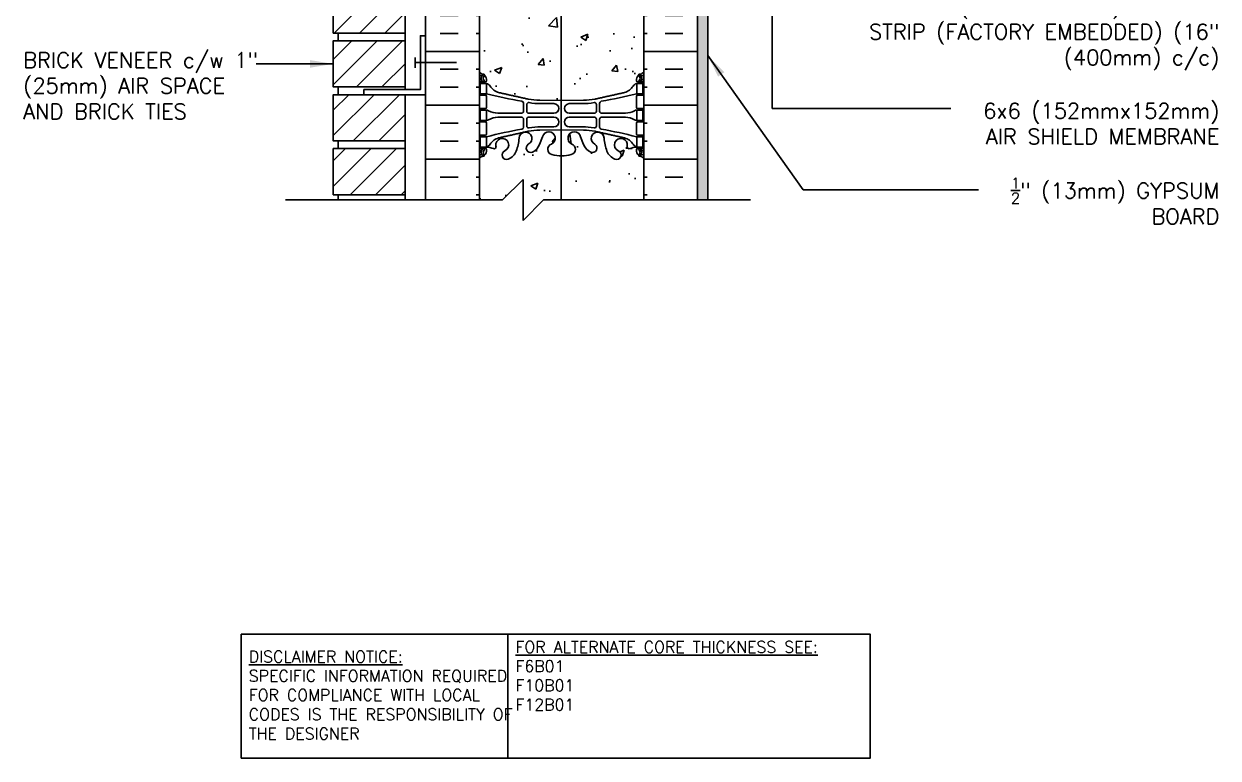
# Model space of a CAD drawing. Header units: inches. Extents: x 186.1 to 244.3, y 217.8 to 307.
# Drawn here: x 186.1 to 244.3, y 217.8 to 253.6 of the extents above; entities that cross this region are included whole.
import ezdxf

# ---------------------------------------------------------------- set-up
doc = ezdxf.new("R2010")
doc.units = ezdxf.units.IN
doc.header["$MEASUREMENT"] = 0
for name, color, linetype in [('HATCH', 12, 'Continuous'), ('line25', 2, 'Continuous'), ('LINE3', 3, 'Continuous'), ('LINE50', 5, 'Continuous'), ('LINE9', 9, 'Continuous'), ('TEXT', 4, 'Continuous'), ('Web_Edge', 9, 'Continuous')]:
    doc.layers.add(name, color=color, linetype=linetype)
doc.styles.add('DIM', font='romans.shx', dxfattribs={"width": 0.7})
doc.styles.add('ROMANS', font='romans.shx', dxfattribs={"height": 1.125})
doc.styles.get("Standard").update_dxf_attribs({"font": 'romans.shx', "height": 1.125})
doc.dimstyles.new('ext_12', dxfattribs={"dimscale": 12, "dimtxt": 0.09375, "dimasz": 0.09375, "dimexe": 0.09375, "dimexo": 0.0625, "dimgap": 0.0625, "dimtad": 1, "dimdec": 1, "dimzin": 3, "dimdsep": 46, "dimlunit": 4, "dimtxsty": 'DIM', "dimcen": 0.09, "dimdle": 0.09375, "dimclrt": 4, "dimadec": 0, "dimazin": 0, "dimtfac": 1, "dimtdec": 1, "dimtmove": 2, "dimatfit": 3, "dimfxl": 1, "dimfrac": 2, "dimtolj": 1, "dimtzin": 0, "dimarcsym": 0})

msp = doc.modelspace()

# ---------------------------------------------------------------- hatches: boundary and pattern name
at = {"layer": 'HATCH'}
h = msp.add_hatch(dxfattribs=at)
h.set_pattern_fill('AR-CONC', color=256, scale=0.5)
h.set_pattern_definition([(50, (0, 0), (3.5863, -0.31376), [0.375, -4.125]), (355, (0, 0), (-0.693757, 3.76096), [0.3, -3.3]), (100.4514, (0.299, -0.026), (2.892544, 3.4472), [0.3187, -3.50571]), (46.1842, (0, 1), (5.336207, -0.827596), [0.5625, -6.1875]), (96.6356, (0.4447, 0.931), (4.67331, 4.87059), [0.47805, -5.25857]), (351.1842, (0, 1), (4.67331, 4.87059), [0.45, -4.95]), (21, (0.5, 0.75), (2.984535, -2.013094), [0.375, -4.125]), (326, (0.5, 0.75), (1.216577, 3.62575), [0.3, -3.3]), (71.4514, (0.7487, 0.5822), (4.201112, 1.612656), [0.3187, -3.50571]), (37.5, (0, 0), (0.0607993, 1.6644693), [0, -3.26, 0, -3.35, 0, -3.3125]), (7.5, (0, 0), (1.315348, 1.972059), [0, -1.91, 0, -3.185, 0, -1.2625]), (327.5, (-1.115, 0), (2.669112, -0.1127744), [0, -1.25, 0, -3.9, 0, -5.175]), (317.5, (-1.615, 0), (2.915931, 0.500525), [0, -1.625, 0, -2.59, 0, -3.675])])
h.paths.add_polyline_path([(212.286, 247.196, -0.065975), (211.829, 247.259, -0.734872), (211.806, 247.77, 1.612474), (211.374, 248.129), (211.232, 247.742, -0.16372), (210.91, 247.389, -1.059167), (210.704, 247.77, 1.629604), (210.233, 248.072, -0.069923), (210.096, 247.428, -0.21345), (209.703, 247.039, -1), (209.54, 247.447, 2.087231), (209.106, 247.672, -0.669601), (208.974, 247.552, 0.085348), (208.644, 247.627), (208.539, 247.627), (208.539, 247.557), (208.587, 247.557, -0.414214), (208.649, 247.495), (208.649, 247.427, -0.249069), (208.539, 247.22), (208.539, 247.178), (208.449, 247.178, 0.088416), (208.303, 247.081), (208.303, 245.047), (209.428, 245.047), (210.428, 246.047), (210.428, 244.047), (211.428, 245.047), (212.285, 245.047)])
h.paths.add_polyline_path([(216.303, 247.081, 0.088416), (216.157, 247.178), (216.067, 247.178), (216.067, 247.22, -0.249069), (215.957, 247.427), (215.957, 247.495, -0.414214), (216.02, 247.557), (216.067, 247.557), (216.067, 247.627), (215.962, 247.627, 0.085348), (215.633, 247.552, -0.669601), (215.5, 247.672, 2.087231), (215.066, 247.447, -1), (214.903, 247.039, -0.21345), (214.511, 247.428, -0.069923), (214.374, 248.072, 1.629604), (213.903, 247.77, -1.059167), (213.696, 247.389, -0.16372), (213.375, 247.742), (213.232, 248.129, 1.612474), (212.8, 247.77, -0.734872), (212.777, 247.259, -0.070977), (212.286, 247.197), (212.285, 245.047), (216.303, 245.047)])
edge = h.paths.add_edge_path()
edge.add_arc((215.957, 256.459), 0.5, 46.21089, 66.42182)
edge.add_line((216.157, 256.917), (216.067, 256.917))
edge.add_line((216.067, 256.917), (216.067, 256.959))
edge.add_arc((216.207, 257.166), 0.25, 180, 235.9442, ccw=False)
edge.add_line((215.957, 257.166), (215.957, 257.233))
edge.add_arc((216.02, 257.233), 0.0625, 90, 180, ccw=False)
edge.add_line((216.02, 257.296), (216.067, 257.296))
edge.add_line((216.067, 257.296), (216.067, 257.366))
edge.add_line((216.067, 257.366), (215.962, 257.366))
edge.add_arc((216.085, 257.709), 0.364, 212.04242, 250.33874, ccw=False)
edge.add_arc((215.161, 257.097), 0.743, 34.22802, 73.81071)
edge.add_spline(control_points=[(215.369, 257.811), (213.931, 258.132)], knot_values=[0, 0, 1, 1], degree=1, periodic=0)
edge.add_arc((213.375, 255.2), 2.984, 79.25462, 90.09947)
edge.add_line((213.37, 258.184), (212.303, 258.2))
edge.add_line((212.303, 258.2), (212.289, 258.2))
edge.add_line((212.289, 258.2), (212.286, 249.893))
edge.add_line((212.286, 249.893), (212.303, 249.893))
edge.add_line((212.303, 249.893), (213.37, 249.909))
edge.add_arc((213.375, 252.893), 2.984, 269.90053, 280.74538)
edge.add_spline(control_points=[(213.931, 249.961), (215.369, 250.282)], knot_values=[0, 0, 1, 1], degree=1, periodic=0)
edge.add_arc((215.161, 250.996), 0.743, 286.18929, 325.77198)
edge.add_arc((216.085, 250.384), 0.364, 109.66126, 147.95758, ccw=False)
edge.add_line((215.962, 250.727), (216.067, 250.727))
edge.add_line((216.067, 250.727), (216.067, 250.797))
edge.add_line((216.067, 250.797), (216.02, 250.797))
edge.add_arc((216.02, 250.86), 0.0625, 180, 270, ccw=False)
edge.add_line((215.957, 250.86), (215.957, 250.927))
edge.add_arc((216.207, 250.927), 0.25, 124.0558, 180, ccw=False)
edge.add_line((216.067, 251.134), (216.067, 251.176))
edge.add_line((216.067, 251.176), (216.157, 251.176))
edge.add_arc((215.957, 251.634), 0.5, 293.57818, 313.78911)
edge.add_line((216.303, 251.273), (216.303, 256.82))
edge = h.paths.add_edge_path()
edge.add_line((212.289, 258.2), (211.237, 258.184))
edge.add_arc((211.231, 255.2), 2.984, 89.90053, 100.74538)
edge.add_spline(control_points=[(210.675, 258.132), (209.238, 257.811)], knot_values=[0, 0, 1, 1], degree=1, periodic=0)
edge.add_arc((209.445, 257.097), 0.743, 106.18929, 145.77198)
edge.add_arc((208.522, 257.709), 0.364, 289.66126, 327.95758, ccw=False)
edge.add_line((208.644, 257.366), (208.539, 257.366))
edge.add_line((208.539, 257.366), (208.539, 257.296))
edge.add_line((208.539, 257.296), (208.587, 257.296))
edge.add_arc((208.587, 257.233), 0.0625, 0, 90, ccw=False)
edge.add_line((208.649, 257.233), (208.649, 257.166))
edge.add_arc((208.399, 257.166), 0.25, 304.0558, 360, ccw=False)
edge.add_line((208.539, 256.959), (208.539, 256.917))
edge.add_line((208.539, 256.917), (208.449, 256.917))
edge.add_arc((208.649, 256.459), 0.5, 113.57818, 133.78911)
edge.add_line((208.303, 256.82), (208.303, 251.273))
edge.add_arc((208.649, 251.634), 0.5, 226.21089, 246.42182)
edge.add_line((208.449, 251.176), (208.539, 251.176))
edge.add_line((208.539, 251.176), (208.539, 251.134))
edge.add_arc((208.399, 250.927), 0.25, 0, 55.9442, ccw=False)
edge.add_line((208.649, 250.927), (208.649, 250.86))
edge.add_arc((208.587, 250.86), 0.0625, -90, 0, ccw=False)
edge.add_line((208.587, 250.797), (208.539, 250.797))
edge.add_line((208.539, 250.797), (208.539, 250.727))
edge.add_line((208.539, 250.727), (208.644, 250.727))
edge.add_arc((208.522, 250.384), 0.364, 32.04242, 70.33874, ccw=False)
edge.add_arc((209.445, 250.996), 0.743, 214.22802, 253.81071)
edge.add_spline(control_points=[(209.238, 250.282), (210.675, 249.961)], knot_values=[0, 0, 1, 1], degree=1, periodic=0)
edge.add_arc((211.231, 252.893), 2.984, 259.25462, 270.09947)
edge.add_line((211.237, 249.909), (212.286, 249.893))
edge.add_line((212.286, 249.893), (212.289, 258.2))
h.paths.add_polyline_path([(212.053, 280.047), (208.553, 280.047), (208.553, 281.047), (208.303, 281.047), (208.303, 279.012, 0.088416), (208.449, 278.915), (208.539, 278.915), (208.539, 278.873, -0.249069), (208.649, 278.666), (208.649, 278.598, -0.414214), (208.587, 278.536), (208.539, 278.536), (208.539, 278.466), (208.644, 278.466, 0.085348), (208.974, 278.541, -0.669601), (209.106, 278.421, 2.087231), (209.54, 278.646, -1), (209.703, 279.055, -0.21345), (210.096, 278.665, -0.069923), (210.233, 278.022, 1.629604), (210.704, 278.323, -1.059167), (210.91, 278.704, -0.16372), (211.232, 278.351), (211.374, 277.964, 1.612474), (211.806, 278.323, -0.734872), (211.829, 278.834, -0.032642), (212.053, 278.88)])
h.paths.add_polyline_path([(216.303, 281.047), (216.053, 281.047), (216.053, 280.047), (212.553, 280.047), (212.553, 278.88, -0.032642), (212.777, 278.834, -0.734872), (212.8, 278.323, 1.612474), (213.232, 277.964), (213.375, 278.351, -0.16372), (213.696, 278.704, -1.059167), (213.903, 278.323, 1.629604), (214.374, 278.022, -0.069923), (214.511, 278.665, -0.21345), (214.903, 279.055, -1), (215.066, 278.646, 2.087231), (215.5, 278.421, -0.669601), (215.633, 278.541, 0.085348), (215.962, 278.466), (216.067, 278.466), (216.067, 278.536), (216.02, 278.536, -0.414214), (215.957, 278.598), (215.957, 278.666, -0.249069), (216.067, 278.873), (216.067, 278.915), (216.157, 278.915, 0.088416), (216.303, 279.012)])
h.paths.add_polyline_path([(213.114, 278.037, -1), (212.739, 278.037, -1)], flags=16)
edge = h.paths.add_edge_path()
edge.add_arc((215.957, 274.459), 0.5, 46.21089, 66.42182)
edge.add_line((216.157, 274.917), (216.067, 274.917))
edge.add_line((216.067, 274.917), (216.067, 274.959))
edge.add_arc((216.207, 275.166), 0.25, 180, 235.9442, ccw=False)
edge.add_line((215.957, 275.166), (215.957, 275.233))
edge.add_arc((216.02, 275.233), 0.0625, 90, 180, ccw=False)
edge.add_line((216.02, 275.296), (216.067, 275.296))
edge.add_line((216.067, 275.296), (216.067, 275.366))
edge.add_line((216.067, 275.366), (215.962, 275.366))
edge.add_arc((216.085, 275.709), 0.364, 212.04242, 250.33874, ccw=False)
edge.add_arc((215.161, 275.097), 0.743, 34.22802, 73.81071)
edge.add_spline(control_points=[(215.369, 275.811), (213.931, 276.132)], knot_values=[0, 0, 1, 1], degree=1, periodic=0)
edge.add_arc((213.375, 273.2), 2.984, 79.25462, 90.09947)
edge.add_line((213.37, 276.184), (212.553, 276.196))
edge.add_line((212.553, 276.196), (212.553, 275.047))
edge.add_arc((212.053, 275.047), 0.5, -61.32429, 0, ccw=False)
edge.add_line((212.293, 274.608), (212.291, 267.893))
edge.add_line((212.291, 267.893), (212.303, 267.893))
edge.add_line((212.303, 267.893), (213.37, 267.909))
edge.add_arc((213.375, 270.893), 2.984, 269.90053, 280.74538)
edge.add_spline(control_points=[(213.931, 267.961), (215.369, 268.282)], knot_values=[0, 0, 1, 1], degree=1, periodic=0)
edge.add_arc((215.161, 268.996), 0.743, 286.18929, 325.77198)
edge.add_arc((216.085, 268.384), 0.364, 109.66126, 147.95758, ccw=False)
edge.add_line((215.962, 268.727), (216.067, 268.727))
edge.add_line((216.067, 268.727), (216.067, 268.797))
edge.add_line((216.067, 268.797), (216.02, 268.797))
edge.add_arc((216.02, 268.86), 0.0625, 180, 270, ccw=False)
edge.add_line((215.957, 268.86), (215.957, 268.927))
edge.add_arc((216.207, 268.927), 0.25, 124.0558, 180, ccw=False)
edge.add_line((216.067, 269.134), (216.067, 269.176))
edge.add_line((216.067, 269.176), (216.157, 269.176))
edge.add_arc((215.957, 269.634), 0.5, 293.57818, 313.78911)
edge.add_line((216.303, 269.273), (216.303, 274.82))
edge = h.paths.add_edge_path()
edge.add_arc((212.053, 275.047), 0.5, 270, 298.67571, ccw=False)
edge.add_line((212.053, 274.547), (210.553, 274.547))
edge.add_line((210.553, 274.547), (210.553, 275.047))
edge.add_line((210.553, 275.047), (211.953, 275.047))
edge.add_arc((211.953, 275.147), 0.1, 270, 360)
edge.add_line((212.053, 275.147), (212.053, 276.196))
edge.add_line((212.053, 276.196), (211.237, 276.184))
edge.add_arc((211.231, 273.2), 2.984, 89.90053, 100.74538)
edge.add_spline(control_points=[(210.675, 276.132), (209.238, 275.811)], knot_values=[0, 0, 1, 1], degree=1, periodic=0)
edge.add_arc((209.445, 275.097), 0.743, 106.18929, 145.77198)
edge.add_arc((208.522, 275.709), 0.364, 289.66126, 327.95758, ccw=False)
edge.add_line((208.644, 275.366), (208.539, 275.366))
edge.add_line((208.539, 275.366), (208.539, 275.296))
edge.add_line((208.539, 275.296), (208.587, 275.296))
edge.add_arc((208.587, 275.233), 0.0625, 0, 90, ccw=False)
edge.add_line((208.649, 275.233), (208.649, 275.166))
edge.add_arc((208.399, 275.166), 0.25, 304.0558, 360, ccw=False)
edge.add_line((208.539, 274.959), (208.539, 274.917))
edge.add_line((208.539, 274.917), (208.449, 274.917))
edge.add_arc((208.649, 274.459), 0.5, 113.57818, 133.78911)
edge.add_line((208.303, 274.82), (208.303, 269.273))
edge.add_arc((208.649, 269.634), 0.5, 226.21089, 246.42182)
edge.add_line((208.449, 269.176), (208.539, 269.176))
edge.add_line((208.539, 269.176), (208.539, 269.134))
edge.add_arc((208.399, 268.927), 0.25, 0, 55.9442, ccw=False)
edge.add_line((208.649, 268.927), (208.649, 268.86))
edge.add_arc((208.587, 268.86), 0.0625, -90, 0, ccw=False)
edge.add_line((208.587, 268.797), (208.539, 268.797))
edge.add_line((208.539, 268.797), (208.539, 268.727))
edge.add_line((208.539, 268.727), (208.644, 268.727))
edge.add_arc((208.522, 268.384), 0.364, 32.04242, 70.33874, ccw=False)
edge.add_arc((209.445, 268.996), 0.743, 214.22802, 253.81071)
edge.add_spline(control_points=[(209.238, 268.282), (210.675, 267.961)], knot_values=[0, 0, 1, 1], degree=1, periodic=0)
edge.add_arc((211.231, 270.893), 2.984, 259.25462, 270.09947)
edge.add_line((211.237, 267.909), (212.291, 267.893))
edge.add_line((212.291, 267.893), (212.293, 274.608))
h = msp.add_hatch(dxfattribs=at)
h.set_pattern_fill('ANSI31', color=256, scale=7, style=0)
h.set_pattern_definition([(45, (243.4259, 279.2965), (-0.618718, 0.618718), [])])
h.paths.add_polyline_path([(204.678, 273.803), (201.178, 273.803), (201.178, 271.553), (204.678, 271.553)])
h.paths.add_polyline_path([(204.678, 271.178), (201.178, 271.178), (201.178, 268.928), (204.678, 268.928)])
h.paths.add_polyline_path([(204.678, 268.553), (201.178, 268.553), (201.178, 266.303), (204.678, 266.303)])
h.paths.add_polyline_path([(204.678, 265.928), (201.178, 265.928), (201.178, 263.678), (204.678, 263.678)])
h.paths.add_polyline_path([(204.678, 263.303), (201.178, 263.303), (201.178, 261.053), (204.678, 261.053)])
h.paths.add_polyline_path([(204.678, 260.678), (201.178, 260.678), (201.178, 258.428), (204.678, 258.428)])
h.paths.add_polyline_path([(204.678, 258.053), (201.178, 258.053), (201.178, 255.803), (204.678, 255.803)])
h.paths.add_polyline_path([(204.678, 255.428), (201.178, 255.428), (201.178, 253.178), (204.678, 253.178)])
h.paths.add_polyline_path([(204.678, 252.803), (201.178, 252.803), (201.178, 250.553), (204.678, 250.553)])
h.paths.add_polyline_path([(204.678, 250.178), (201.178, 250.178), (201.178, 247.928), (204.678, 247.928)])
h.paths.add_polyline_path([(204.678, 247.553), (201.178, 247.553), (201.178, 245.303), (204.678, 245.303)])
h = msp.add_hatch(dxfattribs=at)
h.set_pattern_fill('AR-SAND', color=256, scale=0.25, style=0)
h.set_pattern_definition([(37.5, (60.18133, 20.4122), (-0.01574834, 0.48170594), [0, -0.38, 0, -0.425, 0, -0.40625]), (7.5, (60.1813, 20.4122), (0.4424442, 0.7055365), [0, -0.205, 0, -0.3425, 0, -0.13125]), (327.5, (59.87383, 20.4122), (0.77853547, 0.00141476), [0, -0.125, 0, -0.45, 0, -0.5875]), (317.5, (59.8738, 20.4122), (0.7515317, 0.2194189), [0, -0.0625, 0, -0.295, 0, -0.3375])])
h.paths.add_polyline_path([(219.428, 273.408), (218.928, 273.408), (218.928, 263.047), (218.928, 245.047), (219.428, 245.047)])
h = msp.add_hatch(dxfattribs=at)
h.set_pattern_fill('INSUL', color=256, scale=7, style=0)
h.set_pattern_definition([(0, (-2717.8584, -151.963), (0, 2.625), []), (0, (-2717.8584, -151.088), (0, 2.625), [0.875, -0.875]), (0, (-2717.8584, -150.213), (0, 2.625), [0.875, -0.875])])
h.paths.add_polyline_path([(205.678, 245.047), (206.116, 245.047), (206.116, 245.547), (207.616, 245.547), (207.616, 245.047), (208.303, 245.047), (208.303, 263.047), (207.616, 263.047), (207.616, 263.547), (206.116, 263.547), (206.116, 263.047), (205.678, 263.047)])
h = msp.add_hatch(dxfattribs=at)
h.set_pattern_fill('INSUL', color=256, scale=7, style=0)
h.set_pattern_definition([(180, (3142.4647, -151.963), (0, 2.625), []), (180, (3142.4647, -151.088), (0, 2.625), [0.875, -0.875]), (180, (3142.4647, -150.213), (0, 2.625), [0.875, -0.875])])
h.paths.add_polyline_path([(218.928, 245.047), (218.491, 245.047), (218.491, 245.547), (216.991, 245.547), (216.991, 245.047), (216.303, 245.047), (216.303, 263.047), (216.991, 263.047), (216.991, 263.547), (218.491, 263.547), (218.491, 263.047), (218.928, 263.047)])

# ---------------------------------------------------------------- linework, layer by layer
at = {"layer": 'line25'}
for p, q in [((204.678, 253.178), (204.678, 263.428)), ((208.303, 263.047), (208.303, 245.047)), ((216.303, 245.047), (216.303, 263.047)), ((201.428, 252.803), (201.428, 253.178)), ((204.678, 250.428), (204.678, 253.178)), ((201.428, 250.178), (201.428, 250.553)), ((204.678, 245.047), (204.678, 250.178)), ((201.428, 247.553), (201.428, 247.928)), ((201.428, 245.047), (201.428, 245.303))]:
    msp.add_line(p, q, dxfattribs=at)
for points in [[(204.678, 255.428), (201.178, 255.428), (201.178, 253.178), (204.678, 253.178)], [(204.678, 252.803), (201.178, 252.803), (201.178, 250.553), (204.678, 250.553)], [(204.678, 250.178), (201.178, 250.178), (201.178, 247.928), (204.678, 247.928)], [(204.678, 247.553), (201.178, 247.553), (201.178, 245.303), (204.678, 245.303)]]:
    msp.add_lwpolyline(points, dxfattribs=at)
at = {"layer": 'LINE3'}
msp.add_line((212.294, 278.042), (212.285, 245.047), dxfattribs=at)
at = {"layer": 'LINE50'}
for p, q in [((205.678, 245.047), (205.678, 263.047)), ((218.928, 245.047), (218.928, 263.047))]:
    msp.add_line(p, q, dxfattribs=at)
at = {"layer": 'LINE9'}
for p, q in [((219.428, 245.047), (219.428, 273.547)), ((209.428, 245.047), (210.428, 246.047)), ((210.428, 246.047), (210.428, 244.047)), ((198.856, 245.047), (209.428, 245.047)), ((210.428, 244.047), (211.428, 245.047)), ((211.428, 245.047), (221.51, 245.047))]:
    msp.add_line(p, q, dxfattribs=at)
at = {"layer": 'LINE9', "linetype": 'Continuous'}
for q in [(205.178, 251.991), (205.178, 251.491), (207.178, 251.741)]:
    msp.add_line((205.178, 251.741), q, dxfattribs=at)
at = {"layer": 'LINE9'}
msp.add_lwpolyline([(202.678, 250.178), (205.678, 250.178), (205.678, 253.053), (205.428, 253.053), (205.428, 250.428), (202.678, 250.428)], close=True, dxfattribs=at)
at = {"layer": 'TEXT'}
msp.add_lwpolyline([(196.698, 223.88), (209.682, 223.88), (209.682, 217.842), (196.698, 217.842)], close=True, dxfattribs=at)
msp.add_lwpolyline([(209.682, 223.88), (227.342, 223.88), (227.342, 217.842), (209.682, 217.842)], dxfattribs=at)
at = {"layer": 'Web_Edge'}
for p, q in [((208.303, 250.897), (208.381, 250.897)), ((208.303, 250.797), (208.587, 250.797)), ((208.449, 251.176), (208.539, 251.176)), ((208.449, 250.797), (208.449, 250.727)), ((208.539, 251.176), (208.539, 251.134)), ((208.539, 250.797), (208.539, 250.727)), ((208.649, 250.927), (208.649, 250.86)), ((215.957, 250.927), (215.957, 250.86)), ((216.303, 250.797), (216.02, 250.797)), ((216.157, 251.176), (216.067, 251.176)), ((216.067, 251.176), (216.067, 251.134)), ((216.067, 250.797), (216.067, 250.727)), ((216.157, 250.797), (216.157, 250.727)), ((216.303, 250.897), (216.225, 250.897)), ((208.303, 250.157), (208.587, 250.157)), ((208.449, 250.227), (208.449, 250.157)), ((208.539, 250.227), (208.539, 250.157)), ((216.303, 250.157), (216.02, 250.157)), ((216.067, 250.227), (216.067, 250.157)), ((216.157, 250.227), (216.157, 250.157)), ((208.649, 250.095), (208.649, 249.56)), ((210.451, 249.757), (210.451, 249.372)), ((210.604, 249.695), (210.604, 249.372)), ((211.237, 249.909), (212.303, 249.893)), ((211.284, 249.741), (211.931, 249.741)), ((213.37, 249.909), (212.303, 249.893)), ((213.322, 249.741), (212.676, 249.741)), ((214.003, 249.695), (214.003, 249.372)), ((214.155, 249.757), (214.155, 249.372)), ((215.957, 250.095), (215.957, 249.56)), ((208.303, 249.497), (208.587, 249.497)), ((208.449, 249.497), (208.449, 249.427)), ((208.539, 249.497), (208.539, 249.427)), ((209.197, 249.272), (210.351, 249.272)), ((209.197, 249.083), (210.351, 249.082)), ((210.451, 248.597), (210.451, 248.982)), ((210.604, 248.659), (210.604, 248.982)), ((210.704, 249.272), (211.931, 249.272)), ((210.704, 249.082), (211.931, 249.082)), ((213.903, 249.272), (212.676, 249.272)), ((213.903, 249.082), (212.676, 249.082)), ((214.003, 248.659), (214.003, 248.982)), ((214.155, 248.597), (214.155, 248.982)), ((215.409, 249.272), (214.255, 249.272)), ((215.409, 249.083), (214.255, 249.082)), ((216.303, 249.497), (216.02, 249.497)), ((216.067, 249.497), (216.067, 249.427)), ((216.157, 249.497), (216.157, 249.427)), ((208.303, 248.857), (208.587, 248.857)), ((208.449, 248.857), (208.449, 248.927)), ((208.539, 248.857), (208.539, 248.927)), ((208.649, 248.26), (208.649, 248.795)), ((211.237, 248.445), (212.303, 248.461)), ((211.284, 248.613), (211.931, 248.613)), ((213.37, 248.445), (212.303, 248.461)), ((213.322, 248.613), (212.676, 248.613)), ((215.957, 248.26), (215.957, 248.795)), ((216.303, 248.857), (216.02, 248.857)), ((216.067, 248.857), (216.067, 248.927)), ((216.157, 248.857), (216.157, 248.927)), ((208.303, 248.197), (208.587, 248.197)), ((208.449, 248.127), (208.449, 248.197)), ((208.539, 248.127), (208.539, 248.197)), ((211.374, 248.129), (211.232, 247.742)), ((213.232, 248.129), (213.375, 247.742)), ((216.303, 248.197), (216.02, 248.197)), ((216.067, 248.127), (216.067, 248.197)), ((216.157, 248.127), (216.157, 248.197)), ((208.303, 247.557), (208.587, 247.557)), ((208.303, 247.457), (208.381, 247.457)), ((208.449, 247.557), (208.449, 247.627)), ((208.539, 247.557), (208.539, 247.627)), ((208.649, 247.427), (208.649, 247.495)), ((215.957, 247.427), (215.957, 247.495)), ((216.303, 247.557), (216.02, 247.557)), ((216.067, 247.557), (216.067, 247.627)), ((216.157, 247.557), (216.157, 247.627)), ((216.303, 247.457), (216.225, 247.457)), ((208.449, 247.178), (208.539, 247.178)), ((208.539, 247.178), (208.539, 247.22)), ((216.067, 247.178), (216.067, 247.22)), ((216.157, 247.178), (216.067, 247.178))]:
    msp.add_line(p, q, dxfattribs=at)
for points in [[(208.344, 250.227), (208.644, 250.227), (208.644, 250.727), (208.344, 250.727)], [(216.262, 250.227), (215.962, 250.227), (215.962, 250.727), (216.262, 250.727)], [(208.344, 248.127), (208.644, 248.127), (208.644, 247.627), (208.344, 247.627)], [(216.262, 248.127), (215.962, 248.127), (215.962, 247.627), (216.262, 247.627)]]:
    msp.add_lwpolyline(points, close=True, dxfattribs=at)
for points in [[(208.644, 249.177), (208.644, 249.427), (208.344, 249.427), (208.344, 249.177)], [(208.644, 249.177), (208.644, 248.927), (208.344, 248.927), (208.344, 249.177)], [(215.962, 249.177), (215.962, 249.427), (216.262, 249.427), (216.262, 249.177)], [(215.962, 249.177), (215.962, 248.927), (216.262, 248.927), (216.262, 249.177)]]:
    msp.add_lwpolyline(points, dxfattribs=at)
for centre, radius, start, end in [((208.649, 251.634), 0.5, 226.21089, 250.52878), ((208.649, 251.634), 0.6, 234.78322, 245.07477), ((208.381, 250.917), 0.0196, 269.40316, 15.4901), ((208.643, 250.982), 0.25, 140.11451, 222.46087), ((208.387, 251.071), 0.021, 343.464, 63.99573), ((208.485, 251.113), 0.045, 321.448, 139.1879), ((208.492, 250.843), 0.045, 222.46087, 42.46087), ((208.399, 250.927), 0.25, 0, 70.52878), ((208.643, 250.982), 0.16, 140.00008, 222.46087), ((208.587, 250.86), 0.0625, 270, 0), ((208.522, 250.384), 0.364, 34.97751, 70.33874), ((216.085, 250.384), 0.364, 109.66126, 145.02249), ((216.207, 250.927), 0.25, 109.47122, 180), ((216.02, 250.86), 0.0625, 180, 270), ((216.115, 250.843), 0.045, 137.53913, 317.53913), ((216.121, 251.113), 0.045, 40.8121, 218.552), ((215.963, 250.982), 0.16, 317.53913, 39.99992), ((215.957, 251.634), 0.5, 289.47122, 313.78911), ((215.963, 250.982), 0.25, 317.53913, 39.88549), ((216.219, 251.071), 0.021, 116.00427, 196.536), ((216.225, 250.917), 0.0196, 164.5099, 270.59684), ((215.957, 251.634), 0.6, 294.92523, 305.21678), ((208.587, 250.095), 0.0625, 0, 90), ((215.453, 277.647), 28.253, 256.05522, 259.63434), ((209.445, 250.996), 0.743, 212.79192, 253.81071), ((209.154, 277.647), 28.253, 280.36566, 283.94478), ((215.161, 250.996), 0.743, 286.18929, 327.20808), ((216.02, 250.095), 0.0625, 90, 180), ((208.587, 249.56), 0.0625, 270, 0), ((210.351, 249.757), 0.1, 360, 79.63434), ((210.704, 249.695), 0.1, 79.25462, 180), ((211.231, 252.893), 2.984, 259.25462, 270.09947), ((211.279, 252.725), 2.984, 259.25462, 270.09947), ((211.931, 249.507), 0.234, 270, 90), ((212.676, 249.507), 0.234, 90, 270), ((213.328, 252.725), 2.984, 269.90053, 280.74538), ((213.375, 252.893), 2.984, 269.90053, 280.74538), ((213.903, 249.695), 0.1, 0, 100.74538), ((214.255, 249.757), 0.1, 100.36566, 180), ((216.02, 249.56), 0.0625, 180, 270), ((208.64, 249.208), 0.219, 60.49375, 88.91995), ((209.282, 250.428), 1.16, 242.5844, 265.80325), ((209.282, 247.926), 1.16, 94.19675, 117.4156), ((210.351, 249.372), 0.1, 270.03876, 360), ((210.351, 248.982), 0.1, 0, 89.96124), ((210.704, 249.372), 0.1, 180, 270), ((210.704, 248.982), 0.1, 90, 180), ((211.931, 248.847), 0.234, 270, 90), ((212.676, 248.847), 0.234, 90, 270), ((213.903, 249.372), 0.1, 270, 0), ((213.903, 248.982), 0.1, 0, 90), ((214.255, 249.372), 0.1, 180, 269.96124), ((214.255, 248.982), 0.1, 90.03876, 180), ((215.325, 250.428), 1.16, 274.19675, 297.4156), ((215.325, 247.926), 1.16, 62.5844, 85.80325), ((215.966, 249.208), 0.219, 91.08005, 119.50625), ((208.587, 248.795), 0.0625, 0, 90), ((208.64, 249.146), 0.219, 271.08005, 299.50625), ((215.453, 220.707), 28.253, 100.36566, 103.94478), ((210.351, 248.597), 0.1, 280.36566, 0), ((210.704, 248.659), 0.1, 180, 280.74538), ((211.231, 245.461), 2.984, 89.90053, 100.74538), ((211.279, 245.629), 2.984, 89.90053, 100.74538), ((213.328, 245.629), 2.984, 79.25462, 90.09947), ((213.375, 245.461), 2.984, 79.25462, 90.09947), ((213.903, 248.659), 0.1, 259.25462, 0), ((214.255, 248.597), 0.1, 180, 259.63434), ((209.154, 220.707), 28.253, 76.05522, 79.63434), ((215.966, 249.146), 0.219, 240.49375, 268.91995), ((216.02, 248.795), 0.0625, 90, 180), ((208.587, 248.26), 0.0625, 270, 0), ((209.445, 247.358), 0.743, 106.18929, 147.20808), ((209.413, 247.734), 0.314, 293.80837, 191.41138), ((207.874, 248.237), 2.365, 339.99849, 355.61053), ((210.545, 248.041), 0.314, 296.06517, 177.26429), ((211.679, 248.056), 0.314, 293.80837, 166.58537), ((212.927, 248.056), 0.314, 13.41463, 246.19163), ((214.062, 248.041), 0.314, 2.73571, 243.93483), ((216.733, 248.237), 2.365, 184.38947, 200.00151), ((215.193, 247.734), 0.314, 348.58862, 246.19163), ((215.161, 247.358), 0.743, 32.79192, 73.81071), ((216.02, 248.26), 0.0625, 180, 270), ((208.649, 246.72), 0.6, 114.92523, 125.21678), ((208.381, 247.438), 0.0196, 344.5099, 90.59684), ((208.643, 247.373), 0.25, 137.53913, 219.88549), ((208.387, 247.283), 0.021, 296.00427, 16.536), ((208.485, 247.242), 0.045, 220.8121, 38.552), ((208.492, 247.511), 0.045, 317.53913, 137.53913), ((208.399, 247.427), 0.25, 289.47122, 360), ((208.643, 247.373), 0.16, 137.53913, 219.99992), ((208.587, 247.495), 0.0625, 360, 90), ((208.522, 247.97), 0.364, 289.66126, 325.02249), ((208.589, 246.631), 0.997, 66.8533, 86.84621), ((209.015, 247.639), 0.0968, 249.56693, 19.84487), ((209.622, 247.243), 0.22, 111.80375, 291.80375), ((209.464, 247.672), 0.677, 290.68025, 338.87611), ((210.796, 247.574), 0.217, 121.46299, 294.47356), ((210.545, 248.044), 0.75, 297.02953, 336.30625), ((211.897, 247.518), 0.268, 109.96625, 255.21081), ((212.292, 248.95), 1.754, 254.70817, 270.37708), ((212.315, 248.95), 1.754, 269.62292, 285.29183), ((212.709, 247.518), 0.268, 284.78919, 70.03375), ((214.061, 248.044), 0.75, 203.69375, 242.97047), ((213.811, 247.574), 0.217, 245.52644, 58.53701), ((215.142, 247.672), 0.677, 201.12389, 249.31975), ((214.985, 247.243), 0.22, 248.19625, 68.19625), ((215.591, 247.639), 0.0968, 160.15513, 290.43307), ((216.017, 246.631), 0.997, 93.15379, 113.1467), ((216.085, 247.97), 0.364, 214.97751, 250.33874), ((216.02, 247.495), 0.0625, 90, 180), ((216.207, 247.427), 0.25, 180, 250.52878), ((216.115, 247.511), 0.045, 42.46087, 222.46087), ((216.121, 247.242), 0.045, 141.448, 319.1879), ((215.963, 247.373), 0.16, 320.00008, 42.46087), ((215.963, 247.373), 0.25, 320.11451, 42.46087), ((216.219, 247.283), 0.021, 163.464, 243.99573), ((216.225, 247.438), 0.0196, 89.40316, 195.4901), ((215.957, 246.72), 0.6, 54.78322, 65.07477), ((208.649, 246.72), 0.5, 109.47122, 133.78911), ((215.957, 246.72), 0.5, 46.21089, 70.52878)]:
    msp.add_arc(centre, radius, start, end, dxfattribs=at)
for points in [[(209.238, 250.282), (210.675, 249.961)], [(215.369, 250.282), (213.931, 249.961)], [(209.238, 248.072), (210.675, 248.393)], [(215.369, 248.072), (213.931, 248.393)]]:
    msp.add_open_spline(points, degree=1, dxfattribs=at)

# ---------------------------------------------------------------- texts
at = {"layer": 'TEXT', "char_height": 0.75, "style": 'ROMANS'}
for s, insert, width, attachment_point in [('\\A1;{\\H1x;1x4 (28mmx89mm) FURRING STRIP (FACTORY EMBEDDED) (16" (400mm) c/c)}', (244.347, 254.871), 19.02288, 3), ('BRICK VENEER c/w 1" (25mm) AIR SPACE AND BRICK TIES', (186.08, 252.238), 12.44051, 1), ('\\A1;6x6 (152mmx152mm) AIR SHIELD MEMBRANE', (244.347, 249.765), 12.85412, 3), ('\\A1;{\\H0.7x;\\S1/2;}" (13mm) GYPSUM BOARD', (244.347, 246.13), 12.85412, 3)]:
    msp.add_mtext(s, dxfattribs=dict(at, insert=insert, width=width, attachment_point=attachment_point))
at = {"layer": 'TEXT', "char_height": 0.5625, "attachment_point": 4}
for s, insert, width in [('{\\LFOR ALTERNATE CORE THICKNESS SEE:\\P}F6B01\\PF10B01\\PF12B01', (210.057, 221.854), 23.33295), ('{\\LDISCLAIMER NOTICE:}\\PSPECIFIC INFORMATION REQUIRED FOR COMPLIANCE WITH LOCAL CODES IS THE RESPONSIBILITY OF THE DESIGNER', (197.065, 220.914), 14.00235)]:
    msp.add_mtext(s, dxfattribs=dict(at, insert=insert, width=width))

# ---------------------------------------------------------------- leaders
at = {"layer": 'TEXT'}
for points in [[(222.559, 273.96), (222.559, 249.511), (231.257, 249.511)], [(219.428, 252.084), (224.071, 245.546), (232.61, 245.546)]]:
    msp.add_leader(points, dimstyle='ext_12', dxfattribs=at)
msp.add_leader([(201.178, 251.678), (198.449, 251.678), (197.419, 251.678)], dimstyle='ext_12', override={"dimgap": 0.0625, "dimtad": 0}, dxfattribs=at)

doc.saveas('drawing.dxf')
